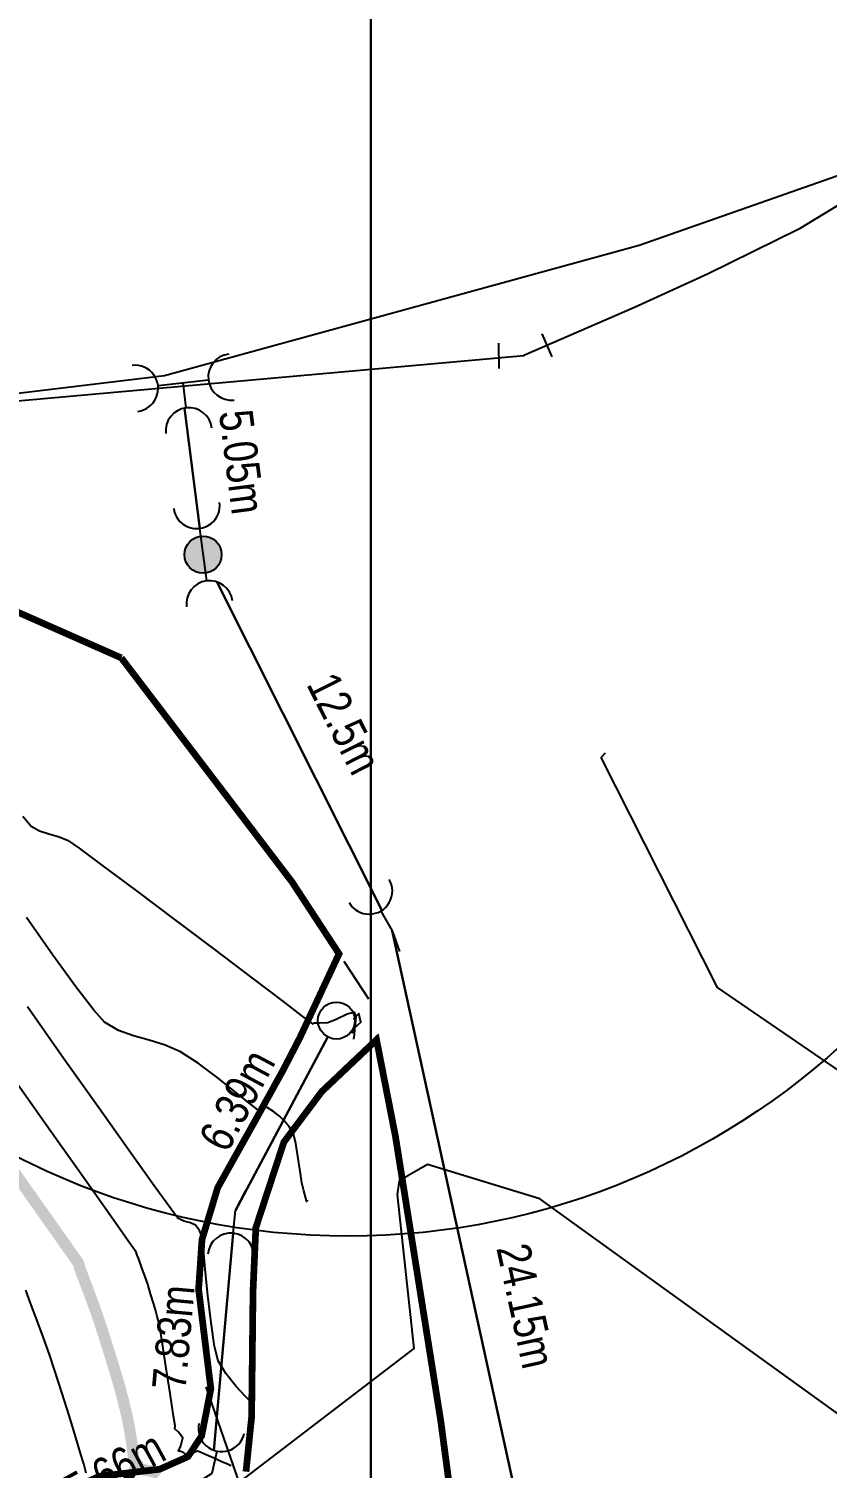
# Model space of a CAD drawing. Extents: x 360931 to 362237, y 7351473 to 7352200.
# Drawn here: x 361746.38 to 361770.09, y 7351909.27 to 7351952.01 of the extents above; entities that cross this region are included whole.
import ezdxf
from ezdxf.enums import TextEntityAlignment as Align

# ---------------------------------------------------------------- set-up
doc = ezdxf.new("R2010")
doc.units = 0
for name, color, linetype in [('A_Curvas Intermediarias', 37, 'Continuous'), ('A_Curvas Mestras', 32, 'Continuous'), ('AGUA', 3, 'Continuous'), ('C-TOPO-MINR', 8, 'Continuous'), ('LISTAGEM_TEXTO', 7, 'Continuous'), ('PONTOS-Pontos - Água_U', 1, 'Continuous'), ('PS_IND_COMPRIMENTO', 7, 'Continuous'), ('QUADRA-DEF', 7, 'Continuous')]:
    doc.layers.add(name, color=color, linetype=linetype)
doc.layers.add('TUBO_PE_80_NTS194_PN_12_5', color=5, linetype='Continuous', lineweight=30)
doc.styles.add('ROMANS', font='arial.ttf', dxfattribs={"height": 2})
picture_1 = doc.add_image_def('image1.tif', size_in_pixel=(23490, 20550))

# ---------------------------------------------------------------- blocks, each defined once
blk = doc.blocks.new('DGA003B')
at = {"color": 0}
for p, q in [((-1.103, 1.263), (-1.672, -0.125)), ((1.5, -0.75), (1.5, 0.75))]:
    blk.add_line(p, q, dxfattribs=at)
blk.add_point((0, 0), dxfattribs=at)
blk = doc.blocks.new('*U1245')
for p, q in [((-0.135, 0), (0, 0)), ((0, 0), (0.0919, -0.0919))]:
    blk.add_line(p, q)
blk.add_arc((-0.2725, -0.0002), 0.1375, 270.09062, 90.09062)
blk = doc.blocks.new('*U1246')
for p, q in [((-0.135, 0), (0, 0)), ((0, 0), (0.1205, -0.0487))]:
    blk.add_line(p, q)
blk.add_arc((-0.2725, -0.0002), 0.1375, 270.09062, 90.09062)
blk = doc.blocks.new('*U1247', base_point=(361544.508, 7351672.6662))
for p, q in [((361544.3817, 7351672.6065), (361544.6342, 7351672.7702)), ((361544.5898, 7351672.5621), (361544.508, 7351672.6883))]:
    blk.add_line(p, q)
for centre, start, end in [((361544.7496, 7351672.845), 122.96833, 302.96833), ((361544.2664, 7351672.5316), 302.96833, 122.96833), ((361544.6647, 7351672.4468), 32.96834, 212.96834)]:
    blk.add_arc(centre, 0.1375, start, end)
blk = doc.blocks.new('*U1248', base_point=(283792.7218, 7272005.2178))
h = blk.add_hatch(color=256)
edge = h.paths.add_edge_path()
edge.add_arc((283792.7218, 7272005.2178), 0.11, 0, 360)
blk.add_line((283792.5644, 7272005.2178), (283792.8791, 7272005.2178))
blk.add_circle((283792.7218, 7272005.2178), 0.11)
for centre, start, end in [((283792.4269, 7272005.2179), 269.99619, 89.99619), ((283793.0166, 7272005.2178), 89.99619, 269.99619)]:
    blk.add_arc(centre, 0.1375, start, end)
blk = doc.blocks.new('*U1249')
for p, q in [((-0.135, 0), (0, 0)), ((0, 0), (0.1276, -0.0248))]:
    blk.add_line(p, q)
blk.add_arc((-0.2725, -0.0002), 0.1375, 270.09061, 90.09061)
blk = doc.blocks.new('*U1351', base_point=(361222.5143, 7351707.1856))
blk.add_circle((361222.5143, 7351707.1856), 0.11)

msp = doc.modelspace()

# ---------------------------------------------------------------- linework, layer by layer
at = {"color": 0, "const_width": 0.2}
for points in [[(361676.477, 7351962.113), (361680.911, 7351957.105), (361687.209, 7351956.597), (361693.705, 7351954.282), (361700.031, 7351951.854), (361712.41, 7351948.292), (361717.719, 7351946.57), (361722.888, 7351944.114), (361729.389, 7351941.371), (361734.953, 7351939.593), (361749.131, 7351933.331)], [(361733.136, 7351912.651), (361734.272, 7351911.948), (361737.609, 7351908.777), (361744.777, 7351907.377), (361746.578, 7351907.103), (361746.841, 7351907.799), (361747.406, 7351908.546), (361748.477, 7351909.031), (361750.274, 7351909.243), (361751.112, 7351909.616), (361751.516, 7351910.232), (361751.79, 7351911.629), (361751.426, 7351914.587), (361751.527, 7351916.06), (361751.992, 7351917.599), (361753.053, 7351919.497), (361753.941, 7351921.102), (361754.436, 7351922.061), (361755.596, 7351924.544), (361754.203, 7351926.673), (361749.131, 7351933.331)], [(361752.833, 7351909.169), (361753, 7351910.793), (361753.042, 7351914.541), (361753.125, 7351916.415), (361753.958, 7351918.955), (361755.083, 7351920.454), (361756.708, 7351921.993), (361757.271, 7351919.119), (361758.617, 7351910.663), (361759.545, 7351903.673)]]:
    msp.add_lwpolyline(points, dxfattribs=at)
at = {"color": 0}
msp.add_lwpolyline([(361755.74, 7351924.323), (361756.47, 7351923.207)], dxfattribs=at)
at = {"layer": 'A_Curvas Intermediarias', "flags": 128}
for points, elevation in [([(361746.206, 7351928.633), (361746.458, 7351928.339), (361746.707, 7351928.198), (361746.98, 7351928.111), (361747.261, 7351928.032), (361747.536, 7351927.917), (361747.879, 7351927.677), (361748.597, 7351927.148), (361749.58, 7351926.414), (361750.715, 7351925.56), (361751.894, 7351924.67), (361753.003, 7351923.831), (361753.934, 7351923.126), (361754.475, 7351922.716), (361754.724, 7351922.527), (361754.803, 7351922.468), (361754.813, 7351922.46), (361754.82, 7351922.464), (361754.849, 7351922.485), (361754.87, 7351922.499), (361755.017, 7351922.492), (361755.261, 7351922.505), (361755.506, 7351922.608), (361755.836, 7351922.762), (361756.048, 7351922.809), (361756.09, 7351922.674), (361756.077, 7351922.464), (361756.059, 7351922.305), (361756.043, 7351922.142), (361756.026, 7351922.013)], 96), ([(361752.979, 7351911.387), (361752.977, 7351911.383), (361752.969, 7351911.364), (361752.951, 7351911.325), (361752.932, 7351911.294), (361752.813, 7351911.41), (361752.541, 7351911.702), (361752.234, 7351912.082), (361752.006, 7351912.463), (361751.903, 7351912.888), (361751.799, 7351913.586), (361751.703, 7351914.403), (361751.624, 7351915.18), (361751.569, 7351915.762), (361751.549, 7351915.992), (361751.562, 7351916.055), (361751.53, 7351916.145), (361751.448, 7351916.328), (361751.336, 7351916.487), (361751.181, 7351916.562), (361750.989, 7351916.611), (361750.814, 7351916.692), (361750.609, 7351916.962), (361750.109, 7351917.655), (361749.373, 7351918.687), (361748.46, 7351919.974), (361747.43, 7351921.43), (361746.342, 7351922.972)], 98), ([(361752.392, 7351909.338), (361752.363, 7351909.351), (361752.282, 7351909.387), (361752.117, 7351909.461), (361751.863, 7351909.575), (361751.579, 7351909.702), (361751.454, 7351909.757), (361751.392, 7351909.776), (361751.241, 7351909.717), (361751.076, 7351909.662), (361751.016, 7351909.706), (361750.958, 7351909.753), (361750.888, 7351909.767), (361750.825, 7351909.782), (361750.899, 7351909.94), (361750.96, 7351910.171), (361750.832, 7351910.342), (361750.718, 7351910.438), (361750.727, 7351910.53), (361750.685, 7351910.813), (361750.583, 7351911.487), (361750.457, 7351912.306), (361750.345, 7351913.026), (361750.284, 7351913.402), (361750.243, 7351913.595), (361750.199, 7351913.779), (361750.149, 7351913.97), (361750.088, 7351914.176), (361750.003, 7351914.453), (361749.914, 7351914.734), (361749.84, 7351914.957), (361749.745, 7351915.222), (361749.649, 7351915.477), (361749.603, 7351915.596), (361749.574, 7351915.689), (361749.378, 7351915.968), (361748.839, 7351916.729), (361748.035, 7351917.866), (361747.04, 7351919.273), (361745.928, 7351920.842)], 99), ([(361748.084, 7351909.124), (361748.014, 7351909.404), (361747.934, 7351909.674), (361747.779, 7351910.183), (361747.579, 7351910.832), (361747.364, 7351911.523), (361747.161, 7351912.16), (361747.002, 7351912.645), (361746.826, 7351913.142), (361746.627, 7351913.678), (361746.439, 7351914.175), (361746.294, 7351914.556)], 101)]:
    msp.add_lwpolyline(points, dxfattribs=dict(at, elevation=elevation))
at = {"layer": 'A_Curvas Intermediarias', "color": 152, "true_color": 0x2776bb, "elevation": 97, "flags": 128}
msp.add_lwpolyline([(361754.652, 7351917.229), (361754.65, 7351917.225), (361754.64, 7351917.204), (361754.633, 7351917.191), (361754.605, 7351917.29), (361754.547, 7351917.512), (361754.492, 7351917.743), (361754.448, 7351918.024), (361754.386, 7351918.465), (361754.315, 7351918.908), (361754.242, 7351919.196), (361754.124, 7351919.397), (361753.976, 7351919.573), (361753.824, 7351919.722), (361753.647, 7351919.86), (361753.463, 7351919.978), (361753.357, 7351920.028), (361753.271, 7351919.969), (361753.185, 7351919.911), (361753.003, 7351920.051), (361752.575, 7351920.398), (361752.008, 7351920.848), (361751.41, 7351921.295), (361750.889, 7351921.633), (361750.431, 7351921.835), (361749.961, 7351921.976), (361749.495, 7351922.105), (361749.048, 7351922.269), (361748.636, 7351922.515), (361748.316, 7351922.868), (361747.784, 7351923.562), (361747.097, 7351924.508), (361746.313, 7351925.619)], dxfattribs=at)
at = {"layer": 'A_Curvas Mestras', "color": 9, "true_color": 0xd19cc7, "const_width": 0.34, "elevation": 100, "flags": 128}
msp.add_lwpolyline([(361750.265, 7351909.077), (361750.221, 7351909.112), (361750.17, 7351909.15), (361750.004, 7351909.185), (361749.709, 7351909.246), (361749.548, 7351909.284), (361749.569, 7351909.347), (361749.592, 7351909.411), (361749.554, 7351909.455), (361749.513, 7351909.499), (361749.488, 7351909.681), (361749.435, 7351910.07), (361749.37, 7351910.471), (361749.314, 7351910.746), (361749.245, 7351911.047), (361749.167, 7351911.365), (361749.081, 7351911.687), (361748.984, 7351912.024), (361748.846, 7351912.475), (361748.692, 7351912.968), (361748.543, 7351913.434), (361748.421, 7351913.801), (361748.273, 7351914.215), (361748.11, 7351914.652), (361747.976, 7351915.005), (361747.914, 7351915.169), (361747.885, 7351915.27), (361747.852, 7351915.369), (361747.672, 7351915.627), (361747.187, 7351916.313), (361746.466, 7351917.335), (361745.573, 7351918.596)], dxfattribs=at)
at = {"layer": 'AGUA', "color": 3}
for points in [[(361772.274, 7351947.901), (361769.244, 7351946.061), (361766.534, 7351944.721), (361764.364, 7351943.731), (361761.084, 7351942.311)], [(361742.074, 7351940.611), (361761.084, 7351942.311)]]:
    msp.add_lwpolyline(points, dxfattribs=at)
at = {"layer": 'C-TOPO-MINR', "color": 8, "linetype": 'Continuous', "lineweight": -3}
for points, elevation in [([(361813.016, 7351891.904), (361766.828, 7351923.547), (361763.38, 7351930.372), (361763.504, 7351930.507)], 96), ([(361755.973, 7351922.23), (361755.984, 7351922.198), (361756.043, 7351922.243), (361756.037, 7351922.295), (361756.044, 7351922.34), (361756.243, 7351922.518), (361756.187, 7351922.777), (361756.013, 7351922.598)], 96), ([(361791.965, 7351895.343), (361761.557, 7351917.269), (361758.222, 7351918.289), (361757.383, 7351917.801), (361757.325, 7351917.395), (361757.814, 7351912.824), (361752.634, 7351908.855), (361751.652, 7351911.687)], 94)]:
    msp.add_lwpolyline(points, dxfattribs=dict(at, elevation=elevation))
at = {"layer": 'LISTAGEM_TEXTO', "color": 1}
msp.add_circle((361755.869, 7351937.883), 21.72, dxfattribs=at)
at = {"layer": 'QUADRA-DEF'}
msp.add_lwpolyline([(361772.514, 7352009.361), (361785.904, 7352023.581), (361795.014, 7352029.521), (361807.584, 7352016.131), (361808.134, 7352012.261), (361805.374, 7352005.631), (361795.844, 7351986.441), (361789.774, 7351976.501), (361785.074, 7351963.931), (361783.284, 7351957.301), (361774.714, 7351949.161), (361764.504, 7351945.571), (361750.414, 7351941.701), (361743.514, 7351940.871), (361737.854, 7351942.531), (361733.434, 7351945.841), (361725.564, 7351951.921), (361747.374, 7351980.781), (361759.944, 7351995.001), (361772.514, 7352009.361)], close=True, dxfattribs=at)
at = {"layer": 'TUBO_PE_80_NTS194_PN_12_5', "linetype": 'Continuous'}
for points in [[(361751.004, 7351940.746), (361751.459, 7351937.176)], [(361751.966, 7351935.585), (361756.87, 7351925.836)], [(361757.175, 7351925.231), (361762.19, 7351902.315)], [(361752.517, 7351916.919), (361755.26, 7351922.078)], [(361751.882, 7351909.802), (361752.457, 7351916.246)]]:
    msp.add_lwpolyline(points, dxfattribs=at)

# ---------------------------------------------------------------- block references
at = {"layer": 'AGUA', "color": 2, "xscale": 0.5, "yscale": 0.5, "rotation": 23.40909261}
msp.add_blockref('DGA003B', (361761.084, 7351942.311), dxfattribs=at)
at = {"layer": 'PONTOS-Pontos - Água_U'}
for name, p, xscale, yscale, zscale, rotation in [('*U1247', (361750.92, 7351941.402), 5.000000000000002, 5.000000000000002, 5.000000000000002, 333.731943895597), ('*U1248', (361751.558, 7351936.396), 5, 5, 5, 277.4035739230732), ('*U1249', (361757.175, 7351925.231), 5, 5, 5, 300.0646208108837), ('*U1351', (361755.518, 7351922.563), 5, 5, 5, 24.98624150061412), ('*U1246', (361752.517, 7351916.919), 5, 5, 5, 84.28679840820283), ('*U1245', (361751.821, 7351909.119), 5, 5, 5, 257.7927393927457)]:
    msp.add_blockref(name, p, dxfattribs=dict(at, xscale=xscale, yscale=yscale, zscale=zscale, rotation=rotation))

# ---------------------------------------------------------------- texts
at = {"layer": 'PS_IND_COMPRIMENTO', "style": 'ROMANS', "width": 0.8}
for s, rotation, p in [('5.05m', 277.2621, (361752.719, 7351939.151)), ('12.5m', 296.7049, (361755.758, 7351931.385)), ('6.39m', 62.0014, (361752.564, 7351920.203)), ('24.15m', 282.3459, (361761.148, 7351914.094)), ('7.83m', 84.9042, (361750.675, 7351913.157)), ('5.66m', 28.583, (361748.931, 7351909.253))]:
    msp.add_text(s, height=1, rotation=rotation, dxfattribs=at).set_placement(p, align=Align.MIDDLE_CENTER)

# ---------------------------------------------------------------- pictures from other files: only their frames are drawn
at = {"lineweight": 30}
image = msp.add_image(picture_1, insert=(361177.259, 7351517.423, -3.228), size_in_units=(579.285, 506.782), dxfattribs=dict(at, fade=58))
image.dxf.flags = 15

doc.saveas('drawing.dxf')
